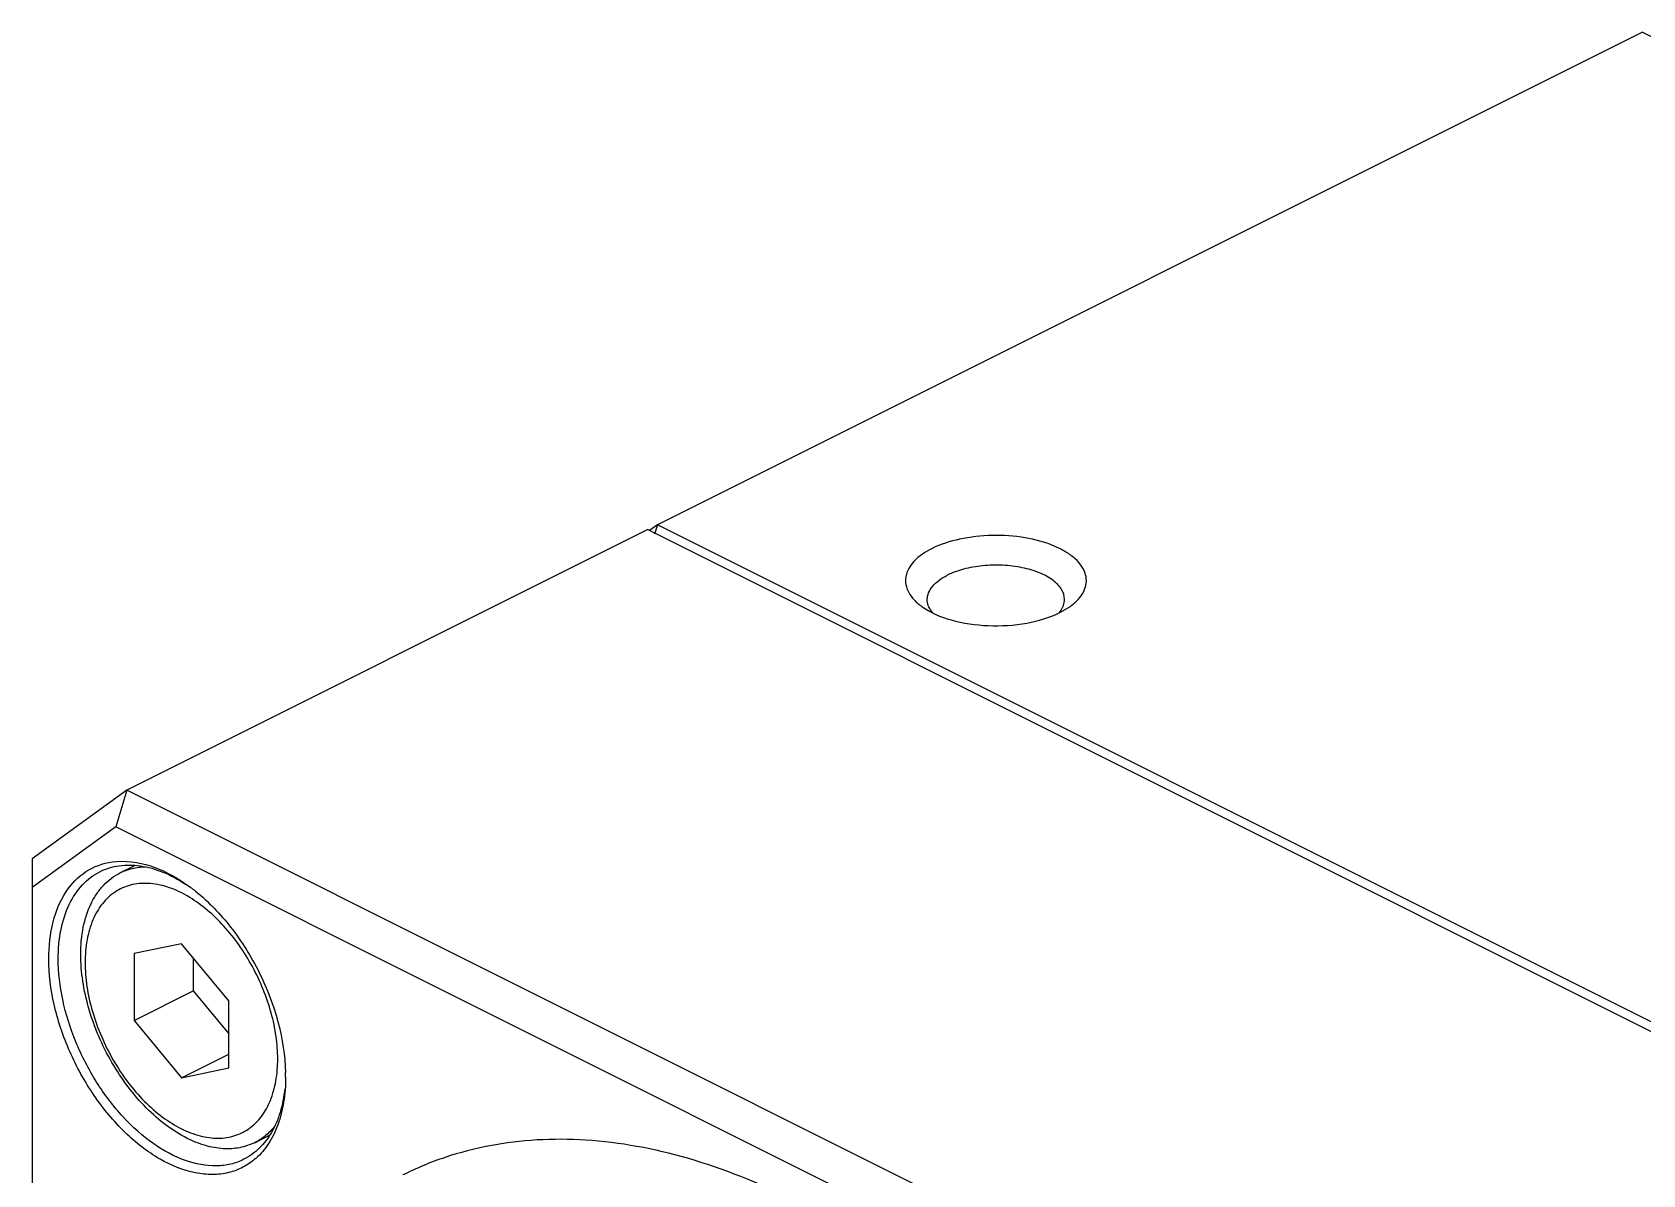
# Model space of a CAD drawing. Header units: millimetres. Extents: x 0 to 297, y 0 to 210.
# Drawn here: x 242.55 to 254.57, y 175.37 to 183.89 of the extents above; entities that cross this region are included whole.
import ezdxf

# ---------------------------------------------------------------- set-up
doc = ezdxf.new("R2010")
doc.units = ezdxf.units.MM
doc.header["$LTSCALE"] = 16.335
doc.layers.add('02___PRT_ALL_AXES', color=7, linetype='CONTINUOUS')
doc.layers.add('7_ALL_FEATURES', color=7, linetype='CONTINUOUS')

msp = doc.modelspace()

# ---------------------------------------------------------------- linework, layer by layer
at = {"layer": '02___PRT_ALL_AXES', "color": 7, "linetype": 'Continuous'}
msp.add_line((250.221, 179.561), (250.295, 179.605), dxfattribs=at)
msp.add_arc((250.108, 179.664), 0.149, 338.3096, 340.4276, dxfattribs=at)
for points, knots in [([(250.295, 179.605), (250.317, 179.621), (250.357, 179.654), (250.401, 179.714), (250.422, 179.779), (250.415, 179.871), (250.353, 179.954), (250.265, 180.017), (250.141, 180.079), (249.956, 180.128), (249.716, 180.144), (249.48, 180.118), (249.331, 180.071), (249.267, 180.039)], [0, 0, 0, 0, 0.053661, 0.100366, 0.142245, 0.182859, 0.27437, 0.330748, 0.394542, 0.540595, 0.700819, 0.859126, 1, 1, 1, 1]), ([(249.267, 180.039), (249.217, 180.014), (249.133, 179.96), (249.068, 179.853), (249.068, 179.768), (249.091, 179.708), (249.133, 179.652), (249.171, 179.62), (249.193, 179.605)], [0, 0, 0, 0, 0.294701, 0.523601, 0.628577, 0.738356, 0.860682, 1, 1, 1, 1]), ([(250.256, 179.659), (250.256, 179.685), (250.237, 179.742), (250.167, 179.81), (250.064, 179.864), (249.937, 179.9), (249.793, 179.918), (249.646, 179.914), (249.506, 179.89), (249.42, 179.86), (249.381, 179.84)], [0, 0, 0, 0, 0.078286, 0.172694, 0.28906, 0.424927, 0.573286, 0.72483, 0.870085, 1, 1, 1, 1]), ([(249.231, 179.659), (249.231, 179.676), (249.239, 179.712), (249.27, 179.761), (249.319, 179.805), (249.359, 179.829), (249.381, 179.84)], [0, 0, 0, 0, 0.206485, 0.434531, 0.698128, 1, 1, 1, 1]), ([(249.193, 179.605), (249.257, 179.559), (249.421, 179.492), (249.689, 179.454), (249.966, 179.471), (250.144, 179.523), (250.221, 179.561)], [0, 0, 0, 0, 0.222244, 0.486411, 0.758007, 1, 1, 1, 1]), ([(249.273, 179.558), (249.269, 179.563), (249.255, 179.58), (249.245, 179.599), (249.239, 179.614)], [0, 0, 0, 0, 0.265179, 1, 1, 1, 1]), ([(250.215, 179.558), (250.218, 179.562), (250.231, 179.578), (250.241, 179.595), (250.246, 179.609)], [0, 0, 0, 0, 0.264217, 1, 1, 1, 1])]:
    msp.add_open_spline(points, degree=3, knots=knots, dxfattribs=at)
for points in [[(249.239, 179.614), (249.234, 179.629), (249.231, 179.644), (249.231, 179.659)], [(250.248, 179.614), (250.253, 179.629), (250.256, 179.644), (250.256, 179.659)]]:
    msp.add_open_spline(points, degree=3, dxfattribs=at)
at = {"layer": '7_ALL_FEATURES', "color": 7, "linetype": 'Continuous'}
for p, q in [((254.57, 183.892), (247.216, 180.215)), ((254.57, 183.892), (265, 178.677)), ((247.145, 180.18), (243.256, 178.235)), ((247.145, 180.18), (257.575, 174.965)), ((247.216, 180.215), (247.158, 180.173)), ((247.216, 180.215), (247.195, 180.147)), ((257.646, 175), (247.216, 180.215)), ((243.256, 178.235), (242.549, 177.723)), ((243.256, 178.235), (243.173, 177.962)), ((253.686, 173.02), (243.256, 178.235)), ((243.173, 177.962), (242.549, 177.51)), ((253.486, 172.806), (243.173, 177.962)), ((242.549, 177.723), (242.549, 154.054)), ((243.204, 177.618), (243.315, 177.673)), ((243.663, 177.089), (243.309, 177.016)), ((243.309, 177.016), (243.309, 176.516)), ((244.016, 176.663), (243.663, 177.089)), ((243.751, 176.983), (243.751, 176.737)), ((243.309, 176.516), (243.751, 176.737)), ((243.751, 176.737), (244.016, 176.417)), ((244.016, 176.163), (244.016, 176.663)), ((243.309, 176.516), (243.663, 176.089)), ((243.663, 176.089), (244.016, 176.266)), ((243.663, 176.089), (244.016, 176.163)), ((244.21, 175.605), (244.32, 175.661))]:
    msp.add_line(p, q, dxfattribs=at)
for centre, radius, start, end in [((242.926, 176.433), 1.345, 52.1707, 53.124), ((242.906, 176.406), 1.379, 51.2721, 52.171), ((243.254, 176.659), 0.908, 58.7285, 60.5494), ((243.082, 176.094), 1.358, 0.7603, 1.481), ((243.112, 176.094), 1.328, 0.0015, 0.7604)]:
    msp.add_arc(centre, radius, start, end, dxfattribs=at)
for points, knots in [([(242.673, 176.978), (242.673, 177.07), (242.69, 177.244), (242.783, 177.475), (242.939, 177.64), (243.077, 177.691), (243.146, 177.7)], [0, 0, 0, 0, 0.293875, 0.550442, 0.778628, 1, 1, 1, 1]), ([(242.743, 176.978), (242.743, 177.051), (242.755, 177.19), (242.815, 177.38), (242.914, 177.533), (243.006, 177.603), (243.055, 177.627)], [0, 0, 0, 0, 0.289723, 0.549597, 0.782843, 1, 1, 1, 1]), ([(242.911, 177.009), (242.911, 177.078), (242.922, 177.208), (242.97, 177.361), (243.028, 177.462), (243.078, 177.526), (243.137, 177.579), (243.181, 177.606), (243.204, 177.618)], [0, 0, 0, 0, 0.289305, 0.548739, 0.668344, 0.782329, 0.892239, 1, 1, 1, 1]), ([(243.055, 177.627), (243.1, 177.65), (243.2, 177.68), (243.362, 177.677), (243.532, 177.628), (243.64, 177.57), (243.694, 177.535)], [0, 0, 0, 0, 0.221067, 0.455909, 0.714185, 1, 1, 1, 1]), ([(243.146, 177.7), (243.241, 177.714), (243.397, 177.692), (243.589, 177.607), (243.686, 177.544), (243.733, 177.509)], [0, 0, 0, 0, 0.456697, 0.717222, 1, 1, 1, 1]), ([(243.204, 177.618), (243.233, 177.632), (243.295, 177.655), (243.36, 177.663), (243.394, 177.664)], [0, 0, 0, 0, 0.492269, 1, 1, 1, 1]), ([(243.7, 177.45), (243.654, 177.476), (243.562, 177.518), (243.44, 177.542), (243.347, 177.54), (243.283, 177.529), (243.223, 177.508), (243.167, 177.477), (243.116, 177.437), (243.055, 177.371), (242.995, 177.265), (242.952, 177.115), (242.944, 177.006), (242.944, 176.949)], [0, 0, 0, 0, 0.137518, 0.261633, 0.31966, 0.375728, 0.430641, 0.485305, 0.540649, 0.597539, 0.718477, 0.852275, 1, 1, 1, 1]), ([(243.768, 177.482), (243.866, 177.403), (244.046, 177.215), (244.255, 176.88), (244.396, 176.512), (244.437, 176.254), (244.44, 176.129)], [0, 0, 0, 0, 0.242144, 0.500394, 0.758405, 1, 1, 1, 1]), ([(244.382, 176.23), (244.382, 176.286), (244.373, 176.402), (244.336, 176.577), (244.276, 176.751), (244.196, 176.921), (244.098, 177.079), (243.985, 177.221), (243.862, 177.341), (243.771, 177.407), (243.725, 177.435)], [0, 0, 0, 0, 0.118581, 0.244087, 0.374219, 0.506298, 0.637507, 0.765092, 0.886577, 1, 1, 1, 1]), ([(243.707, 175.637), (243.652, 175.665), (243.544, 175.733), (243.396, 175.863), (243.26, 176.022), (243.14, 176.202), (243.042, 176.398), (242.968, 176.602), (242.923, 176.807), (242.911, 176.943), (242.911, 177.009)], [0, 0, 0, 0, 0.110324, 0.22988, 0.356765, 0.488334, 0.621537, 0.753188, 0.880221, 1, 1, 1, 1]), ([(244.218, 175.488), (244.189, 175.462), (244.125, 175.418), (244.014, 175.376), (243.892, 175.363), (243.715, 175.381), (243.483, 175.478), (243.227, 175.68), (242.999, 175.955), (242.82, 176.279), (242.703, 176.625), (242.673, 176.864), (242.673, 176.978)], [0, 0, 0, 0, 0.045737, 0.091359, 0.138535, 0.188649, 0.300504, 0.429244, 0.571032, 0.718857, 0.864438, 1, 1, 1, 1]), ([(244.129, 175.481), (244.098, 175.465), (244.031, 175.441), (243.882, 175.423), (243.678, 175.463), (243.44, 175.594), (243.215, 175.796), (243.02, 176.055), (242.867, 176.351), (242.769, 176.663), (242.743, 176.876), (242.743, 176.978)], [0, 0, 0, 0, 0.044793, 0.091011, 0.191728, 0.307755, 0.438554, 0.579808, 0.725125, 0.867371, 1, 1, 1, 1]), ([(242.944, 176.949), (242.944, 176.889), (242.954, 176.766), (242.995, 176.581), (243.062, 176.397), (243.15, 176.22), (243.259, 176.056), (243.382, 175.913), (243.516, 175.795), (243.656, 175.707), (243.797, 175.652), (243.934, 175.632), (244.063, 175.651), (244.176, 175.708), (244.268, 175.8), (244.334, 175.923), (244.374, 176.069), (244.382, 176.175), (244.382, 176.23)], [0, 0, 0, 0, 0.068715, 0.141593, 0.21712, 0.293537, 0.369017, 0.441808, 0.510399, 0.573689, 0.631203, 0.683337, 0.731558, 0.778354, 0.826647, 0.878906, 0.936564, 1, 1, 1, 1]), ([(244.441, 176.094), (244.441, 176.032), (244.432, 175.911), (244.39, 175.742), (244.321, 175.598), (244.255, 175.52), (244.218, 175.488)], [0, 0, 0, 0, 0.283624, 0.543716, 0.780888, 1, 1, 1, 1]), ([(244.434, 176.008), (244.428, 175.948), (244.407, 175.835), (244.343, 175.682), (244.251, 175.56), (244.171, 175.502), (244.129, 175.481)], [0, 0, 0, 0, 0.283839, 0.541284, 0.776962, 1, 1, 1, 1]), ([(244.357, 175.725), (244.337, 175.7), (244.292, 175.654), (244.238, 175.619), (244.21, 175.605)], [0, 0, 0, 0, 0.507334, 1, 1, 1, 1]), ([(244.21, 175.605), (244.175, 175.588), (244.097, 175.562), (243.97, 175.555), (243.837, 175.58), (243.75, 175.616), (243.707, 175.637)], [0, 0, 0, 0, 0.22711, 0.464676, 0.720767, 1, 1, 1, 1]), ([(248.224, 175.179), (247.973, 175.305), (247.471, 175.508), (246.817, 175.63), (246.319, 175.633), (245.967, 175.59), (245.63, 175.503), (245.418, 175.415), (245.317, 175.364)], [0, 0, 0, 0, 0.278951, 0.534781, 0.655556, 0.772579, 0.886969, 1, 1, 1, 1])]:
    msp.add_open_spline(points, degree=3, knots=knots, dxfattribs=at)

doc.saveas('drawing.dxf')
